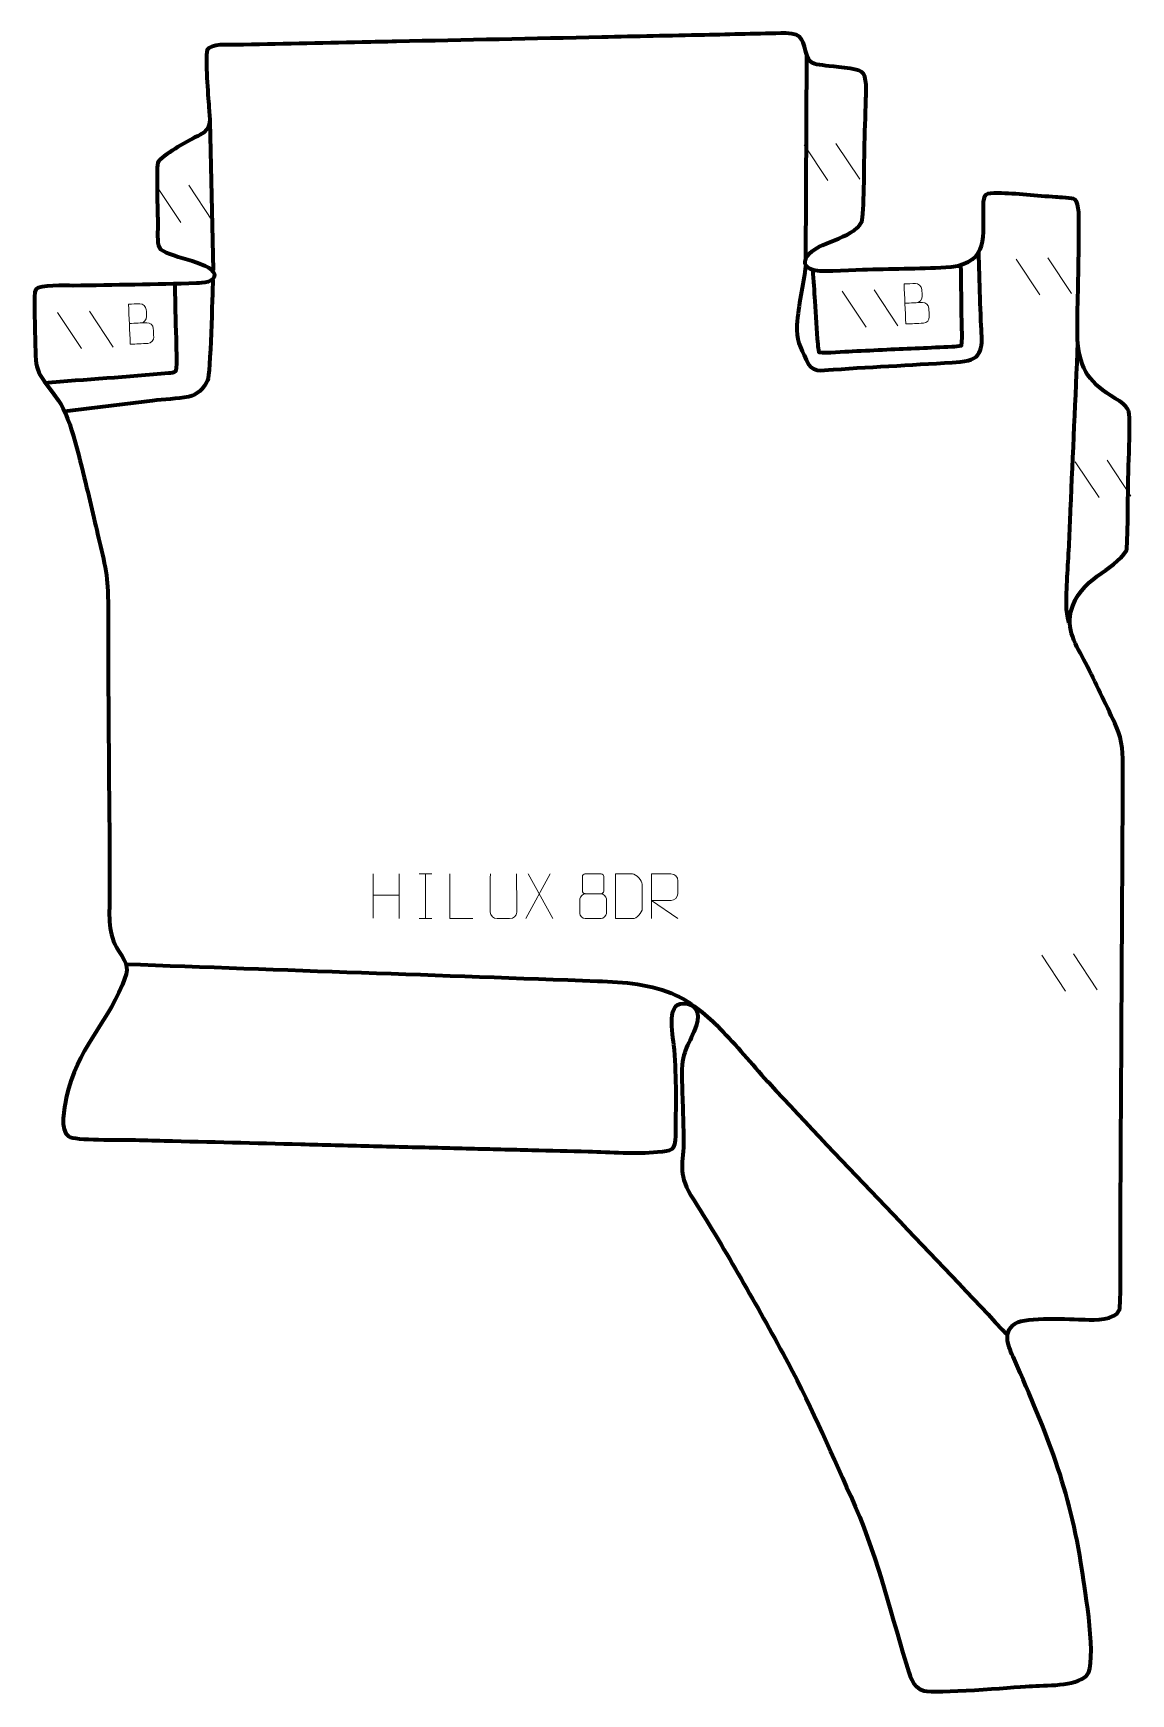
# Model space of a CAD drawing. Header units: millimetres. Extents: x -306 to 306, y -464 to 463.
import ezdxf

# ---------------------------------------------------------------- set-up
doc = ezdxf.new("R2010")
doc.units = ezdxf.units.MM
doc.header["$MEASUREMENT"] = 0
for name, color, linetype in [('layer 1', 7, 'Continuous'), ('layer 2', 7, 'Continuous'), ('layer 3', 7, 'Continuous')]:
    doc.layers.add(name, color=color, linetype=linetype)

msp = doc.modelspace()

# ---------------------------------------------------------------- linework, layer by layer
at = {"layer": 'layer 1', "color": 250, "lineweight": 9}
for points in [[(124.0343, 400.6406), (124.0343, 400.6406), (137.279, 380.6526), (137.279, 380.6526)], [(141.7474, 401.4105), (141.7474, 401.4105), (154.9922, 381.4225), (154.9922, 381.4225)], [(-237.1346, 377.272), (-237.1346, 377.272), (-223.8899, 357.284), (-223.8899, 357.284)], [(-219.4214, 378.0419), (-219.4214, 378.0419), (-206.1767, 358.0539), (-206.1767, 358.0539)], [(242.2288, 336.8363), (242.2288, 336.8363), (255.4735, 316.8483), (255.4735, 316.8483)], [(259.9419, 337.6062), (259.9419, 337.6062), (273.1866, 317.6182), (273.1866, 317.6182)], [(145.2898, 318.8515), (145.2898, 318.8515), (158.5345, 298.8635), (158.5345, 298.8635)], [(163.0028, 319.6214), (163.0028, 319.6214), (176.2477, 299.6334), (176.2477, 299.6334)], [(-292.5876, 306.9229), (-292.5876, 306.9229), (-279.3429, 286.9349), (-279.3429, 286.9349)], [(-274.8745, 307.6928), (-274.8745, 307.6928), (-261.6298, 287.7048), (-261.6298, 287.7048)], [(275.3171, 223.7265), (275.3171, 223.7265), (288.5619, 203.7385), (288.5619, 203.7385)], [(293.0303, 224.4964), (293.0303, 224.4964), (306.275, 204.5084), (306.275, 204.5084)], [(-116.5486, -6.4157), (-116.5486, -6.4157), (-116.5486, -31.1932), (-116.5486, -31.1932)], [(-101.9053, -6.4157), (-101.9053, -6.4157), (-101.9053, -31.3692), (-101.9053, -31.3692)], [(-90.892, -6.4334), (-90.892, -6.4334), (-83.7239, -6.4334), (-83.7239, -6.4334)], [(-87.308, -6.4334), (-87.308, -6.4334), (-87.308, -31.3869), (-87.308, -31.3869)], [(-17.6395, -6.4334), (-17.6395, -6.4334), (-31.3801, -31.3292), (-31.3801, -31.3292)], [(-29.9255, -6.4334), (-29.9255, -6.4334), (-16.1849, -31.3869), (-16.1849, -31.3869)], [(-116.5486, -18.298), (-116.5486, -18.298), (-101.9053, -18.2976), (-101.9053, -18.2976)], [(-90.892, -31.3869), (-90.892, -31.3869), (-83.7239, -31.3869), (-83.7239, -31.3869)], [(256.6063, -51.8439), (256.6063, -51.8439), (269.851, -71.8319), (269.851, -71.8319)], [(274.3195, -51.074), (274.3195, -51.074), (287.5642, -71.062), (287.5642, -71.062)]]:
    msp.add_open_spline(points, degree=3, dxfattribs=at)
for points, knots in [([(180.2066, 312.2059), (183.4626, 312.3478), (186.7189, 312.4893), (189.9755, 312.6305), (189.9755, 312.6305), (191.7439, 312.6919), (193.5327, 311.2131), (193.6124, 309.3791), (193.6124, 309.3791), (193.6559, 308.3692), (193.7745, 305.6405), (193.8188, 304.6303), (193.8188, 304.6303), (193.9068, 302.9685), (192.6052, 301.1064), (190.5272, 301.0313), (190.5272, 301.0313), (187.2702, 300.8901), (184.0136, 300.7485), (180.7573, 300.6066), (180.7573, 300.6066), (180.4338, 308.05), (180.1103, 315.4931), (179.7868, 322.9358), (179.7868, 322.9358), (181.9109, 323.0282), (184.0354, 323.1205), (186.1598, 323.2129), (186.1598, 323.2129), (187.6631, 323.294), (189.6138, 321.666), (189.7059, 319.9106), (189.7059, 319.9106), (189.7859, 318.0618), (189.7916, 317.9312), (189.8723, 316.082), (189.8723, 316.082), (189.9681, 314.2339), (188.379, 312.5456), (186.5797, 312.4829)], [0, 0, 0, 0, 0.09090909, 0.09090909, 0.09090909, 0.09090909, 0.18181818, 0.18181818, 0.18181818, 0.18181818, 0.27272727, 0.27272727, 0.27272727, 0.27272727, 0.36363636, 0.36363636, 0.36363636, 0.36363636, 0.45454545, 0.45454545, 0.45454545, 0.45454545, 0.54545455, 0.54545455, 0.54545455, 0.54545455, 0.63636364, 0.63636364, 0.63636364, 0.63636364, 0.72727273, 0.72727273, 0.72727273, 0.72727273, 0.81818182, 0.81818182, 0.81818182, 0.81818182, 1, 1, 1, 1]), ([(-252.5779, 300.9025), (-249.322, 301.0442), (-246.0657, 301.1859), (-242.8091, 301.3271), (-242.8091, 301.3271), (-241.0407, 301.3884), (-239.2519, 299.9097), (-239.1722, 298.0756), (-239.1722, 298.0756), (-239.1287, 297.0658), (-239.0101, 294.3371), (-238.9658, 293.3269), (-238.9658, 293.3269), (-238.8777, 291.6651), (-240.1794, 289.803), (-242.2574, 289.7278), (-242.2574, 289.7278), (-245.5144, 289.5866), (-248.771, 289.4451), (-252.0272, 289.3032), (-252.0272, 289.3032), (-252.3508, 296.7466), (-252.6743, 304.1896), (-252.9978, 311.6324), (-252.9978, 311.6324), (-250.8737, 311.7247), (-248.7492, 311.8171), (-246.6247, 311.9094), (-246.6247, 311.9094), (-245.1214, 311.9906), (-243.1708, 310.3625), (-243.0787, 308.6072), (-243.0787, 308.6072), (-242.9987, 306.7583), (-242.993, 306.6277), (-242.9123, 304.7786), (-242.9123, 304.7786), (-242.8164, 302.9304), (-244.4055, 301.2422), (-246.2049, 301.1795)], [0, 0, 0, 0, 0.09090909, 0.09090909, 0.09090909, 0.09090909, 0.18181818, 0.18181818, 0.18181818, 0.18181818, 0.27272727, 0.27272727, 0.27272727, 0.27272727, 0.36363636, 0.36363636, 0.36363636, 0.36363636, 0.45454545, 0.45454545, 0.45454545, 0.45454545, 0.54545455, 0.54545455, 0.54545455, 0.54545455, 0.63636364, 0.63636364, 0.63636364, 0.63636364, 0.72727273, 0.72727273, 0.72727273, 0.72727273, 0.81818182, 0.81818182, 0.81818182, 0.81818182, 1, 1, 1, 1]), ([(-60.8334, -31.387), (-60.8334, -31.387), (-73.7825, -31.387), (-73.7825, -31.387), (-73.7825, -31.387), (-73.7825, -31.387), (-73.7825, -6.4334), (-73.7825, -6.4334)], [0, 0, 0, 0, 0.33333333, 0.33333333, 0.33333333, 0.33333333, 1, 1, 1, 1]), ([(-36.4553, -6.4292), (-36.4557, -11.9687), (-36.3599, -22.1705), (-36.3595, -27.7109), (-36.3595, -27.7109), (-36.4993, -29.9504), (-38.1765, -31.3766), (-40.3242, -31.3871), (-40.3242, -31.3871), (-42.6561, -31.3867), (-44.988, -31.3867), (-47.3195, -31.3871), (-47.3195, -31.3871), (-49.2445, -31.4886), (-51.2166, -29.6721), (-51.2054, -27.7276), (-51.2054, -27.7276), (-51.2051, -22.1657), (-51.1097, -11.9903), (-51.1101, -6.4292)], [0, 0, 0, 0, 0.16666667, 0.16666667, 0.16666667, 0.16666667, 0.33333333, 0.33333333, 0.33333333, 0.33333333, 0.5, 0.5, 0.5, 0.5, 0.66666667, 0.66666667, 0.66666667, 0.66666667, 1, 1, 1, 1]), ([(0.2641, -7.8993), (0.2641, -10.1123), (0.2641, -13.7946), (0.2641, -16.0079), (0.2641, -16.0079), (0.2791, -16.5153), (1.0865, -17.4467), (1.7866, -17.4455), (1.7866, -17.4455), (4.7565, -17.4453), (7.7267, -17.5302), (10.6971, -17.5305), (10.6971, -17.5305), (11.4942, -17.5263), (12.2149, -16.736), (12.2123, -16.0153), (12.2123, -16.0153), (12.212, -13.7993), (12.212, -10.1146), (12.2123, -7.8993), (12.2123, -7.8993), (12.1938, -7.1885), (11.5824, -6.4281), (10.7485, -6.4355), (10.7485, -6.4355), (7.7314, -6.4358), (4.7145, -6.4358), (1.6979, -6.4355), (1.6979, -6.4355), (1.0715, -6.4279), (0.2474, -7.1389), (0.2641, -7.8993)], [0, 0, 0, 0, 0.11111111, 0.11111111, 0.11111111, 0.11111111, 0.22222222, 0.22222222, 0.22222222, 0.22222222, 0.33333333, 0.33333333, 0.33333333, 0.33333333, 0.44444444, 0.44444444, 0.44444444, 0.44444444, 0.55555556, 0.55555556, 0.55555556, 0.55555556, 0.66666667, 0.66666667, 0.66666667, 0.66666667, 0.77777778, 0.77777778, 0.77777778, 0.77777778, 1, 1, 1, 1]), ([(18.8252, -31.3588), (21.157, -31.3584), (26.1072, -31.3824), (28.4387, -31.3827), (28.4387, -31.3827), (30.3637, -31.4881), (33.6823, -27.9465), (33.6711, -25.9292), (33.6711, -25.9292), (33.6707, -20.1591), (33.6707, -17.9894), (33.6711, -12.2201), (33.6711, -12.2201), (33.6668, -10.082), (30.2923, -6.4219), (28.1399, -6.4354), (28.1399, -6.4354), (25.8142, -6.4354), (21.0899, -6.4354), (18.7638, -6.4354), (18.7638, -6.4354), (18.7642, -12.1823), (18.8255, -25.6115), (18.8252, -31.3588)], [0, 0, 0, 0, 0.14285714, 0.14285714, 0.14285714, 0.14285714, 0.28571429, 0.28571429, 0.28571429, 0.28571429, 0.42857143, 0.42857143, 0.42857143, 0.42857143, 0.57142857, 0.57142857, 0.57142857, 0.57142857, 0.71428571, 0.71428571, 0.71428571, 0.71428571, 1, 1, 1, 1]), ([(38.8855, -31.3869), (38.8855, -31.3869), (38.8855, -6.4334), (38.8855, -6.4334), (38.8855, -6.4334), (42.4803, -6.4334), (46.0758, -6.4334), (49.671, -6.4334), (49.671, -6.4334), (51.9963, -6.4711), (53.5536, -7.9611), (53.5495, -10.3275), (53.5495, -10.3275), (53.5491, -12.363), (53.5491, -15.4224), (53.5495, -17.4584), (53.5495, -17.4584), (53.543, -19.3339), (51.7307, -21.2757), (49.7212, -21.2948), (49.7212, -21.2948), (49.7212, -21.2948), (38.8855, -21.2948), (38.8855, -21.2948), (38.8855, -21.2948), (38.8855, -21.2948), (53.5402, -31.3869), (53.5402, -31.3869)], [0, 0, 0, 0, 0.125, 0.125, 0.125, 0.125, 0.25, 0.25, 0.25, 0.25, 0.375, 0.375, 0.375, 0.375, 0.5, 0.5, 0.5, 0.5, 0.625, 0.625, 0.625, 0.625, 0.75, 0.75, 0.75, 0.75, 1, 1, 1, 1]), ([(-1.1947, -20.4175), (-1.1947, -23.5883), (-1.1947, -25.2904), (-1.1947, -28.4618), (-1.1947, -28.4618), (-1.2032, -29.6837), (0.4947, -31.3764), (1.7473, -31.3849), (1.7473, -31.3849), (4.7304, -31.3846), (7.7137, -31.3846), (10.6971, -31.3849), (10.6971, -31.3849), (12.0204, -31.3732), (13.6408, -29.7516), (13.6297, -28.4524), (13.6297, -28.4524), (13.6294, -25.2842), (13.6294, -23.5854), (13.6297, -20.4175), (13.6297, -20.4175), (13.56, -19.0371), (11.9822, -17.4585), (10.6768, -17.4646), (10.6768, -17.4646), (7.7002, -17.4649), (4.7236, -17.4649), (1.7473, -17.4646), (1.7473, -17.4646), (0.6678, -17.4582), (-1.1785, -19.0371), (-1.1947, -20.4175)], [0, 0, 0, 0, 0.11111111, 0.11111111, 0.11111111, 0.11111111, 0.22222222, 0.22222222, 0.22222222, 0.22222222, 0.33333333, 0.33333333, 0.33333333, 0.33333333, 0.44444444, 0.44444444, 0.44444444, 0.44444444, 0.55555556, 0.55555556, 0.55555556, 0.55555556, 0.66666667, 0.66666667, 0.66666667, 0.66666667, 0.77777778, 0.77777778, 0.77777778, 0.77777778, 1, 1, 1, 1])]:
    msp.add_open_spline(points, degree=3, knots=knots, dxfattribs=at)
at = {"layer": 'layer 2', "color": 142, "lineweight": 158}
for points in [[(125.2571, 450.5314), (125.2571, 450.5314), (124.69, 336.3588), (124.69, 336.3588)], [(-207.7147, 413.5911), (-207.7147, 413.5911), (-205.8324, 330.6381), (-205.8324, 330.6381)]]:
    msp.add_open_spline(points, degree=3, dxfattribs=at)
for points, knots in [([(124.8911, 333.6454), (123.4622, 321.7148), (120.7714, 311.7725), (119.9601, 299.8524), (119.9601, 299.8524), (119.4282, 292.0376), (121.8902, 287.5527), (125.1138, 280.679), (125.1138, 280.679), (128.6546, 273.1289), (132.7866, 274.6246), (140.3593, 275.165), (140.3593, 275.165), (163.9294, 276.8187), (187.5496, 277.8353), (211.1042, 279.4916), (211.1042, 279.4916), (224.7448, 280.4508), (223.3829, 288.4944), (222.8065, 299.532), (222.8065, 299.532), (222.3696, 307.8969), (222.1939, 316.598), (221.9351, 324.9965), (221.9351, 324.9965), (221.7763, 330.3978), (221.6175, 335.7992), (221.4586, 341.2005)], [0, 0, 0, 0, 0.125, 0.125, 0.125, 0.125, 0.25, 0.25, 0.25, 0.25, 0.375, 0.375, 0.375, 0.375, 0.5, 0.5, 0.5, 0.5, 0.625, 0.625, 0.625, 0.625, 0.75, 0.75, 0.75, 0.75, 1, 1, 1, 1]), ([(-205.9476, 325.1506), (-206.2415, 317.2783), (-207.2696, 272.635), (-208.9566, 269.087), (-208.9566, 269.087), (-211.1231, 264.5302), (-214.4381, 260.9471), (-219.5223, 259.9885), (-219.5223, 259.9885), (-225.6296, 258.8368), (-233.304, 258.5006), (-239.7191, 257.7056), (-239.7191, 257.7056), (-256.0449, 255.6824), (-272.3796, 253.7311), (-288.7088, 251.7349)], [0, 0, 0, 0, 0.2, 0.2, 0.2, 0.2, 0.4, 0.4, 0.4, 0.4, 0.6, 0.6, 0.6, 0.6, 1, 1, 1, 1]), ([(128.786, 330.6855), (129.1845, 324.9147), (129.583, 319.1443), (129.9815, 313.3738), (129.9815, 313.3738), (130.5318, 305.4061), (130.9309, 297.1695), (131.576, 289.2546), (131.576, 289.2546), (131.7105, 287.6044), (131.8893, 286.4824), (132.2909, 284.8803), (132.2909, 284.8803), (136.6377, 284.2996), (146.1701, 285.2005), (151.052, 285.4342), (151.052, 285.4342), (157.4113, 285.7385), (163.7707, 286.0432), (170.1299, 286.3476), (170.1299, 286.3476), (182.2293, 286.9269), (194.3705, 287.4072), (206.4573, 288.0083), (206.4573, 288.0083), (208.3509, 288.1026), (210.0282, 288.2926), (211.9012, 288.5454), (211.9012, 288.5454), (212.3809, 293.9626), (211.9304, 301.7838), (211.8583, 307.4545), (211.8583, 307.4545), (211.749, 316.0483), (211.6396, 324.6421), (211.5303, 333.2358)], [0, 0, 0, 0, 0.1, 0.1, 0.1, 0.1, 0.2, 0.2, 0.2, 0.2, 0.3, 0.3, 0.3, 0.3, 0.4, 0.4, 0.4, 0.4, 0.5, 0.5, 0.5, 0.5, 0.6, 0.6, 0.6, 0.6, 0.7, 0.7, 0.7, 0.7, 0.8, 0.8, 0.8, 0.8, 1, 1, 1, 1]), ([(-299.9135, 267.839), (-276.8316, 269.679), (-253.5264, 271.2145), (-230.4939, 273.2442), (-230.4939, 273.2442), (-229.6741, 273.3164), (-227.0624, 273.6672), (-226.5572, 274.3266), (-226.5572, 274.3266), (-225.531, 275.6659), (-226.5345, 298.616), (-226.6123, 302.2657), (-226.6123, 302.2657), (-226.7543, 308.9224), (-226.8965, 315.5791), (-227.0386, 322.2358), (-227.0386, 322.2358), (-227.0386, 322.2358), (-227.0589, 323.1868), (-227.0589, 323.1868)], [0, 0, 0, 0, 0.16666667, 0.16666667, 0.16666667, 0.16666667, 0.33333333, 0.33333333, 0.33333333, 0.33333333, 0.5, 0.5, 0.5, 0.5, 0.66666667, 0.66666667, 0.66666667, 0.66666667, 1, 1, 1, 1]), ([(276.6229, 290.3741), (275.2542, 259.1819), (273.8856, 227.9899), (272.517, 196.7978), (272.517, 196.7978), (272.2516, 190.7503), (271.9863, 184.7029), (271.7209, 178.6555), (271.7209, 178.6555), (271.2104, 167.3441), (270.226, 155.3682), (270.2071, 144.1224), (270.2071, 144.1224), (270.2003, 140.0605), (270.6443, 137.7109), (271.5724, 133.8067)], [0, 0, 0, 0, 0.2, 0.2, 0.2, 0.2, 0.4, 0.4, 0.4, 0.4, 0.6, 0.6, 0.6, 0.6, 1, 1, 1, 1]), ([(-254.4878, -56.7622), (-166.7885, -60.0384), (-79.0771, -62.9737), (8.6235, -66.2158), (8.6235, -66.2158), (23.3878, -66.7625), (39.0132, -67.848), (52.5694, -74.2107), (52.5694, -74.2107), (62.0599, -78.7837), (69.8348, -85.4754), (77.2075, -92.8962), (77.2075, -92.8962), (81.7318, -97.4904), (86.0361, -102.3308), (90.3088, -107.1586), (90.3088, -107.1586), (94.7503, -112.1862), (99.1213, -117.2812), (103.6371, -122.2422), (103.6371, -122.2422), (103.6371, -122.2422), (104.2637, -122.9304), (104.2637, -122.9304), (104.2637, -122.9304), (147.1981, -169.4535), (191.665, -214.5303), (234.709, -260.9542), (234.709, -260.9542), (235.5739, -261.8873), (236.4388, -262.8201), (237.3039, -263.753)], [0, 0, 0, 0, 0.11111111, 0.11111111, 0.11111111, 0.11111111, 0.22222222, 0.22222222, 0.22222222, 0.22222222, 0.33333333, 0.33333333, 0.33333333, 0.33333333, 0.44444444, 0.44444444, 0.44444444, 0.44444444, 0.55555556, 0.55555556, 0.55555556, 0.55555556, 0.66666667, 0.66666667, 0.66666667, 0.66666667, 0.77777778, 0.77777778, 0.77777778, 0.77777778, 1, 1, 1, 1])]:
    msp.add_open_spline(points, degree=3, knots=knots, dxfattribs=at)
at = {"layer": 'layer 3', "color": 242, "lineweight": 158}
msp.add_open_spline([(-27.9794, -160.5837), (-39.4342, -160.2921), (-50.889, -160.0003), (-62.3438, -159.7087), (-62.3438, -159.7087), (-68.3895, -159.5548), (-74.435, -159.4009), (-80.4806, -159.247), (-80.4806, -159.247), (-86.8444, -159.085), (-93.2081, -158.9229), (-99.5719, -158.7608), (-99.5719, -158.7608), (-112.2995, -158.4369), (-125.0271, -158.1127), (-137.7546, -157.7888), (-137.7546, -157.7888), (-144.1184, -157.6268), (-150.4821, -157.4646), (-156.846, -157.3027), (-156.846, -157.3027), (-182.3011, -156.6546), (-207.7561, -156.0066), (-233.2113, -155.3584), (-233.2113, -155.3584), (-239.2568, -155.2044), (-245.3025, -155.0506), (-251.3481, -154.8966), (-251.3481, -154.8966), (-256.9125, -154.8745), (-283.2002, -155.1821), (-286.3398, -153.0557), (-286.3398, -153.0557), (-291.776, -149.374), (-288.7963, -136.9963), (-287.7673, -131.448), (-287.7673, -131.448), (-281.2063, -103.0494), (-266.7231, -92.4021), (-256.401, -68.2079), (-256.401, -68.2079), (-252.5739, -58.4713), (-253.2296, -57.8912), (-258.6421, -49.2861), (-258.6421, -49.2861), (-264.6127, -39.7937), (-263.7466, -30.1981), (-263.6278, -19.4498), (-263.6278, -19.4498), (-263.3695, 3.8823), (-263.8246, 27.5732), (-263.9872, 50.9398), (-263.9872, 50.9398), (-264.0314, 57.3035), (-264.0758, 63.6674), (-264.12, 70.0311), (-264.12, 70.0311), (-264.2086, 82.7588), (-264.2972, 95.4864), (-264.3858, 108.214), (-264.3858, 108.214), (-264.48, 123.2168), (-264.0799, 139.0823), (-264.6979, 153.9719), (-264.6979, 153.9719), (-265.2718, 164.718), (-269.3708, 178.9163), (-271.7538, 189.7859), (-271.7538, 189.7859), (-273.2338, 196.5363), (-274.6072, 202.6559), (-276.4157, 209.3474), (-276.4157, 209.3474), (-280.0495, 223.13), (-284.4023, 246.8803), (-292.2893, 258.1049), (-292.2893, 258.1049), (-306.0916, 276.8712), (-304.5713, 272.27), (-305.2156, 296.428), (-305.2156, 296.428), (-305.3142, 299.9452), (-306.1943, 317.9373), (-304.7938, 319.7787), (-304.7938, 319.7787), (-302.516, 322.7736), (-288.3991, 321.9241), (-283.9733, 321.9873), (-283.9733, 321.9873), (-260.9749, 322.322), (-237.9845, 322.6179), (-214.9948, 323.3755), (-214.9948, 323.3755), (-211.8827, 323.479), (-204.4327, 323.748), (-205.0686, 328.4555), (-205.0686, 328.4555), (-207.1724, 335.6651), (-232.7618, 338.058), (-235.8141, 343.1739), (-235.8141, 343.1739), (-237.2957, 345.6573), (-236.6687, 353.4362), (-236.6825, 356.6357), (-236.6825, 356.6357), (-236.7352, 361.1076), (-237.7368, 389.5518), (-236.5006, 391.164), (-236.5006, 391.164), (-231.5054, 396.6006), (-219.8019, 402.8603), (-213.0203, 406.2078), (-213.0203, 406.2078), (-206.0856, 409.6309), (-207.6777, 415.0171), (-208.159, 421.7914), (-208.159, 421.7914), (-208.6372, 428.5204), (-210.2688, 447.889), (-209.1443, 453.5827), (-209.1443, 453.5827), (-207.0737, 457.3232), (-197.196, 456.3806), (-193.1996, 456.443), (-193.1996, 456.443), (-169.656, 456.8108), (-146.0898, 457.4231), (-122.5457, 457.9168), (-122.5457, 457.9168), (-116.1822, 458.0499), (-109.8186, 458.183), (-103.4551, 458.3162), (-103.4551, 458.3162), (-65.2738, 459.1151), (-27.0925, 459.914), (11.089, 460.7128), (11.089, 460.7128), (30.1797, 461.1122), (49.2704, 461.5116), (68.361, 461.9111), (68.361, 461.9111), (83.5154, 462.2328), (98.6692, 462.7276), (113.8252, 462.9405), (113.8252, 462.9405), (124.0164, 462.7661), (123.0411, 458.1165), (125.6012, 450.2503), (125.6012, 450.2503), (127.6657, 445.0723), (130.9447, 445.5046), (136.1111, 444.8073), (136.1111, 444.8073), (139.9919, 444.3169), (153.5067, 443.3686), (155.9702, 441.4524), (155.9702, 441.4524), (159.4403, 438.7533), (158.5948, 430.248), (158.4775, 426.3182), (158.4775, 426.3182), (158.1897, 416.6683), (157.8914, 407.0611), (157.6532, 397.406), (157.6532, 397.406), (157.4992, 390.8645), (157.509, 361.7054), (156.2318, 357.6767), (156.2318, 357.6767), (150.6264, 347.5624), (131.6597, 346.9356), (125.7127, 338.4408), (125.7127, 338.4408), (122.7804, 334.2523), (125.7083, 331.2163), (130.177, 330.4158), (130.177, 330.4158), (135.5979, 329.4446), (152.8487, 330.6854), (159.4488, 330.8861), (159.4488, 330.8861), (174.8197, 331.3401), (190.7183, 331.3261), (206.0075, 332.276), (206.0075, 332.276), (227.4001, 335.224), (223.6438, 349.9675), (223.8832, 366.6901), (223.8832, 366.6901), (224.032, 373.2459), (225.1209, 373.7753), (232.1498, 373.6572), (232.1498, 373.6572), (242.5839, 373.4276), (253.977, 372.1363), (264.5354, 371.3921), (264.5354, 371.3921), (266.0462, 371.2856), (274.0264, 370.9162), (274.9862, 370.1793), (274.9862, 370.1793), (277.8601, 367.973), (277.2687, 358.384), (277.307, 354.7195), (277.307, 354.7195), (277.4107, 344.8107), (277.0942, 334.901), (276.9826, 324.9929), (276.9826, 324.9929), (276.8461, 313.6955), (276.1155, 300.8245), (276.6675, 289.7091), (276.6675, 289.7091), (278.6671, 271.7979), (285.6371, 266.3275), (300.1294, 257.4543), (300.1294, 257.4543), (306.2637, 253.4654), (305.4488, 250.6337), (305.558, 243.5673), (305.558, 243.5673), (305.7056, 234.0156), (305.0261, 223.7416), (304.8359, 214.0657), (304.8359, 214.0657), (304.7403, 208.4283), (304.6356, 176.6298), (303.9087, 174.1111), (303.9087, 174.1111), (297.1075, 162.5063), (277.593, 159.0308), (272.7901, 139.8452), (272.7901, 139.8452), (270.1887, 128.0968), (277.1052, 119.6058), (282.0353, 109.4538), (282.0353, 109.4538), (287.4489, 98.3028), (293.226, 86.7863), (298.3461, 75.5447), (298.3461, 75.5447), (301.7304, 68.114), (301.8846, 59.9313), (301.9239, 51.895), (301.9239, 51.895), (301.9841, 39.5817), (301.7871, 27.1212), (301.7182, 14.7918), (301.7182, 14.7918), (301.6826, 8.4227), (301.647, 2.0534), (301.6113, -4.3158), (301.6113, -4.3158), (301.5045, -23.4235), (301.3978, -42.5311), (301.2909, -61.6388), (301.2909, -61.6388), (301.2251, -73.4218), (301.1592, -85.2048), (301.0933, -96.9879), (301.0933, -96.9879), (300.8815, -134.8846), (300.6696, -172.7814), (300.4578, -210.6783), (300.4578, -210.6783), (300.4308, -216.4455), (300.899, -246.8276), (299.9549, -249.8796), (299.9549, -249.8796), (297.4788, -255.7879), (286.2095, -255.3706), (280.8905, -255.2683), (280.8905, -255.2683), (272.405, -255.0243), (248.333, -253.5246), (241.7395, -257.367), (241.7395, -257.367), (234.2571, -262.9034), (238.0731, -270.1), (241.1484, -277.1361), (241.1484, -277.1361), (259.5919, -319.3269), (272.2557, -349.14), (279.1586, -395.3947), (279.1586, -395.3947), (280.7052, -405.6301), (287.8127, -447.3548), (281.6052, -454.0872), (281.6052, -454.0872), (275.402, -460.111), (258.472, -459.365), (249.7987, -459.9051), (249.7987, -459.9051), (239.928, -460.5271), (197.4313, -464.1501), (190.9287, -462.5258), (190.9287, -462.5258), (183.9793, -460.3389), (182.9747, -453.5368), (180.9896, -447.2651), (180.9896, -447.2651), (171.0775, -414.9347), (164.1866, -384.9741), (149.9861, -353.8451), (149.9861, -353.8451), (137.684, -326.5469), (126.8196, -300.6623), (112.2708, -274.3023), (112.2708, -274.3023), (95.632, -244.222), (79.4085, -215.0086), (60.8336, -186.0189), (60.8336, -186.0189), (53.1224, -172.3941), (56.8131, -168.7913), (56.7028, -154.1898), (56.7028, -154.1898), (56.6112, -142.0611), (55.825, -129.9652), (55.7872, -117.8217), (55.7872, -117.8217), (55.8005, -103.837), (60.0349, -102.3029), (63.9108, -90.6823), (63.9108, -90.6823), (66.0272, -84.3367), (63.9346, -78.798), (56.475, -78.6779), (56.475, -78.6779), (46.4741, -78.5169), (51.133, -98.5209), (51.6601, -104.6586), (51.6601, -104.6586), (52.8789, -120.0763), (52.5264, -137.0535), (52.3491, -152.6001), (52.3491, -152.6001), (52.1544, -160.8541), (50.4482, -160.7905), (42.0923, -161.6353), (42.0923, -161.6353), (30.3463, -162.8229), (15.7455, -161.6967), (3.5635, -161.3867), (3.5635, -161.3867), (-6.9508, -161.1192), (-17.4651, -160.8514), (-27.9794, -160.5837)], degree=3, knots=[0, 0, 0, 0, 0.01136364, 0.01136364, 0.01136364, 0.01136364, 0.02272727, 0.02272727, 0.02272727, 0.02272727, 0.03409091, 0.03409091, 0.03409091, 0.03409091, 0.04545455, 0.04545455, 0.04545455, 0.04545455, 0.05681818, 0.05681818, 0.05681818, 0.05681818, 0.06818182, 0.06818182, 0.06818182, 0.06818182, 0.07954545, 0.07954545, 0.07954545, 0.07954545, 0.09090909, 0.09090909, 0.09090909, 0.09090909, 0.10227273, 0.10227273, 0.10227273, 0.10227273, 0.11363636, 0.11363636, 0.11363636, 0.11363636, 0.125, 0.125, 0.125, 0.125, 0.13636364, 0.13636364, 0.13636364, 0.13636364, 0.14772727, 0.14772727, 0.14772727, 0.14772727, 0.15909091, 0.15909091, 0.15909091, 0.15909091, 0.17045455, 0.17045455, 0.17045455, 0.17045455, 0.18181818, 0.18181818, 0.18181818, 0.18181818, 0.19318182, 0.19318182, 0.19318182, 0.19318182, 0.20454545, 0.20454545, 0.20454545, 0.20454545, 0.21590909, 0.21590909, 0.21590909, 0.21590909, 0.22727273, 0.22727273, 0.22727273, 0.22727273, 0.23863636, 0.23863636, 0.23863636, 0.23863636, 0.25, 0.25, 0.25, 0.25, 0.26136364, 0.26136364, 0.26136364, 0.26136364, 0.27272727, 0.27272727, 0.27272727, 0.27272727, 0.28409091, 0.28409091, 0.28409091, 0.28409091, 0.29545455, 0.29545455, 0.29545455, 0.29545455, 0.30681818, 0.30681818, 0.30681818, 0.30681818, 0.31818182, 0.31818182, 0.31818182, 0.31818182, 0.32954545, 0.32954545, 0.32954545, 0.32954545, 0.34090909, 0.34090909, 0.34090909, 0.34090909, 0.35227273, 0.35227273, 0.35227273, 0.35227273, 0.36363636, 0.36363636, 0.36363636, 0.36363636, 0.375, 0.375, 0.375, 0.375, 0.38636364, 0.38636364, 0.38636364, 0.38636364, 0.39772727, 0.39772727, 0.39772727, 0.39772727, 0.40909091, 0.40909091, 0.40909091, 0.40909091, 0.42045455, 0.42045455, 0.42045455, 0.42045455, 0.43181818, 0.43181818, 0.43181818, 0.43181818, 0.44318182, 0.44318182, 0.44318182, 0.44318182, 0.45454545, 0.45454545, 0.45454545, 0.45454545, 0.46590909, 0.46590909, 0.46590909, 0.46590909, 0.47727273, 0.47727273, 0.47727273, 0.47727273, 0.48863636, 0.48863636, 0.48863636, 0.48863636, 0.5, 0.5, 0.5, 0.5, 0.51136364, 0.51136364, 0.51136364, 0.51136364, 0.52272727, 0.52272727, 0.52272727, 0.52272727, 0.53409091, 0.53409091, 0.53409091, 0.53409091, 0.54545455, 0.54545455, 0.54545455, 0.54545455, 0.55681818, 0.55681818, 0.55681818, 0.55681818, 0.56818182, 0.56818182, 0.56818182, 0.56818182, 0.57954545, 0.57954545, 0.57954545, 0.57954545, 0.59090909, 0.59090909, 0.59090909, 0.59090909, 0.60227273, 0.60227273, 0.60227273, 0.60227273, 0.61363636, 0.61363636, 0.61363636, 0.61363636, 0.625, 0.625, 0.625, 0.625, 0.63636364, 0.63636364, 0.63636364, 0.63636364, 0.64772727, 0.64772727, 0.64772727, 0.64772727, 0.65909091, 0.65909091, 0.65909091, 0.65909091, 0.67045455, 0.67045455, 0.67045455, 0.67045455, 0.68181818, 0.68181818, 0.68181818, 0.68181818, 0.69318182, 0.69318182, 0.69318182, 0.69318182, 0.70454545, 0.70454545, 0.70454545, 0.70454545, 0.71590909, 0.71590909, 0.71590909, 0.71590909, 0.72727273, 0.72727273, 0.72727273, 0.72727273, 0.73863636, 0.73863636, 0.73863636, 0.73863636, 0.75, 0.75, 0.75, 0.75, 0.76136364, 0.76136364, 0.76136364, 0.76136364, 0.77272727, 0.77272727, 0.77272727, 0.77272727, 0.78409091, 0.78409091, 0.78409091, 0.78409091, 0.79545455, 0.79545455, 0.79545455, 0.79545455, 0.80681818, 0.80681818, 0.80681818, 0.80681818, 0.81818182, 0.81818182, 0.81818182, 0.81818182, 0.82954545, 0.82954545, 0.82954545, 0.82954545, 0.84090909, 0.84090909, 0.84090909, 0.84090909, 0.85227273, 0.85227273, 0.85227273, 0.85227273, 0.86363636, 0.86363636, 0.86363636, 0.86363636, 0.875, 0.875, 0.875, 0.875, 0.88636364, 0.88636364, 0.88636364, 0.88636364, 0.89772727, 0.89772727, 0.89772727, 0.89772727, 0.90909091, 0.90909091, 0.90909091, 0.90909091, 0.92045455, 0.92045455, 0.92045455, 0.92045455, 0.93181818, 0.93181818, 0.93181818, 0.93181818, 0.94318182, 0.94318182, 0.94318182, 0.94318182, 0.95454545, 0.95454545, 0.95454545, 0.95454545, 0.96590909, 0.96590909, 0.96590909, 0.96590909, 0.97727273, 0.97727273, 0.97727273, 0.97727273, 1, 1, 1, 1], dxfattribs=at)

doc.saveas('drawing.dxf')
